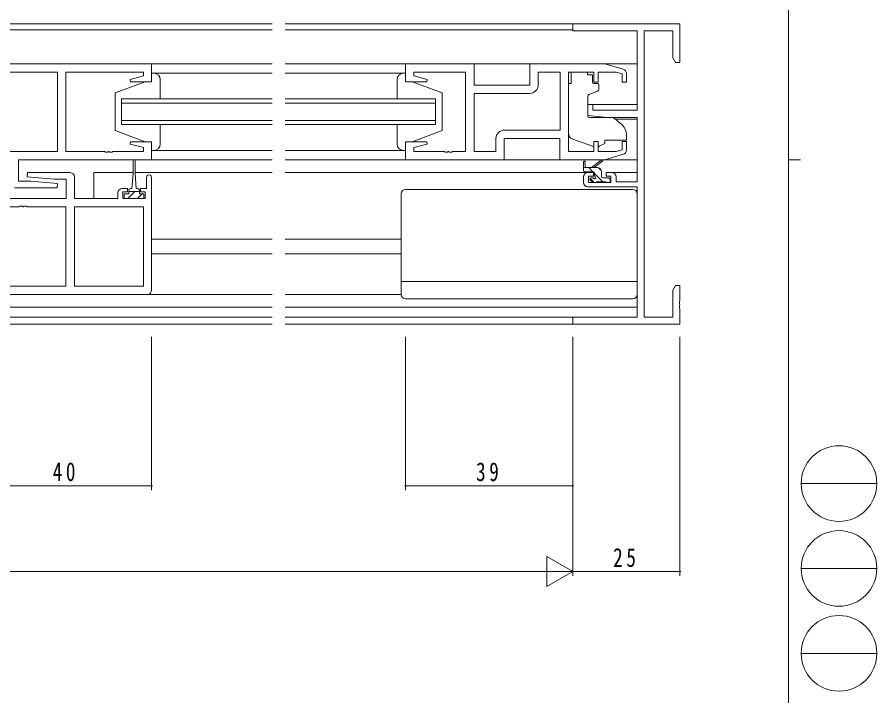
# Model space of a CAD drawing. Units: millimetres on the paper. Extents: x -397 to 397, y -282 to 282.
# Drawn here: x 196.1 to 396.7, y -108.2 to 50 of the extents above; entities that cross this region are included whole.
import ezdxf

# ---------------------------------------------------------------- set-up
doc = ezdxf.new("R2010")
doc.units = ezdxf.units.MM
for name, color, linetype, lineweight in [('0-1_YKK_ZWAK', 7, 'Continuous', 18), ('0-3_YKK_11', 7, 'Continuous', 18), ('0-4_YKK_12', 2, 'Continuous', 18), ('0-5_YKK_13', 4, 'Continuous', 18), ('0-7_YKK_D', 6, 'Continuous', 18)]:
    doc.layers.add(name, color=color, linetype=linetype, lineweight=lineweight)
doc.styles.add('ＭＳ ゴシック', font='')
doc.styles.get('ＭＳ ゴシック').set_extended_font_data('MS Gothic')

msp = doc.modelspace()

# ---------------------------------------------------------------- linework, layer by layer
at = {"layer": '0-1_YKK_ZWAK'}
for p, q in [((376.092, 279.3), (376.092, -245.7)), ((376.092, 16.8), (378.892, 16.8)), ((379.068, -58.716), (396.708, -58.716)), ((379.068, -78.512), (396.708, -78.512)), ((379.068, -98.308), (396.708, -98.308))]:
    msp.add_line(p, q, dxfattribs=at)
for centre in [(387.888, -58.716), (387.888, -78.512), (387.888, -98.308)]:
    msp.add_circle(centre, 8.82, dxfattribs=at)
at = {"layer": '0-3_YKK_11'}
for p, q in [((325.769, 48.484), (350.769, 48.484)), ((325.769, 46.854), (325.769, 48.484)), ((350.769, 48.484), (350.769, 39.484)), ((340.769, 46.854), (325.769, 46.854)), ((340.769, 28.384), (340.769, 46.854)), ((349.139, 46.854), (342.399, 46.854)), ((342.399, 46.854), (342.399, -19.886)), ((349.139, 40.576), (349.139, 46.854)), ((349.769, 39.484), (349.139, 40.576)), ((188.519, 39.184), (227.519, 39.184)), ((227.519, 39.184), (227.519, 34.984)), ((286.769, 39.184), (286.769, 34.984)), ((302.769, 39.184), (286.769, 39.184)), ((302.769, 34.184), (302.769, 39.184)), ((315.769, 39.184), (315.769, 34.184)), ((333.269, 39.184), (315.769, 39.184)), ((337.556, 37.898), (333.269, 39.184)), ((350.769, 39.484), (349.769, 39.484)), ((189.449, 37.254), (205.519, 37.254)), ((205.519, 37.254), (205.519, 18.714)), ((207.519, 37.254), (207.519, 18.714)), ((225.589, 37.254), (207.519, 37.254)), ((222.489, 35.507), (225.589, 36.337)), ((225.589, 36.337), (225.589, 37.254)), ((288.699, 37.254), (300.769, 37.254)), ((288.699, 36.337), (288.699, 37.254)), ((291.798, 35.507), (288.699, 36.337)), ((300.769, 37.254), (300.769, 18.714)), ((317.699, 37.254), (317.699, 34.254)), ((322.839, 37.254), (317.699, 37.254)), ((322.839, 23.714), (322.839, 37.254)), ((322.839, 23.714), (322.839, 37.254)), ((324.769, 37.254), (330.669, 37.254)), ((324.769, 18.714), (324.769, 37.254)), ((330.669, 37.254), (330.669, 34.884)), ((331.669, 37.254), (335.874, 37.254)), ((331.669, 34.884), (331.669, 37.254)), ((335.874, 37.254), (337.269, 36.836)), ((337.269, 36.836), (337.269, 34.884)), ((338.269, 34.884), (338.269, 36.94)), ((222.558, 34.984), (222.489, 35.507)), ((227.519, 34.984), (222.558, 34.984)), ((286.769, 34.984), (291.729, 34.984)), ((291.729, 34.984), (291.798, 35.507)), ((315.769, 34.184), (302.769, 34.184)), ((330.669, 34.884), (331.669, 34.884)), ((337.269, 34.884), (338.269, 34.884)), ((302.769, 32.254), (302.769, 18.714)), ((315.699, 32.254), (302.769, 32.254)), ((329.269, 29.684), (330.469, 29.684)), ((329.269, 27.078), (329.269, 29.684)), ((330.469, 29.684), (330.469, 28.384)), ((330.469, 28.384), (340.769, 28.384)), ((333.769, 26.684), (329.269, 27.078)), ((340.769, 26.684), (333.769, 26.684)), ((340.769, 11.684), (340.769, 26.684)), ((309.839, 23.714), (322.839, 23.714)), ((222.489, 20.462), (222.558, 20.984)), ((225.589, 19.632), (222.489, 20.462)), ((222.558, 20.984), (227.519, 20.984)), ((227.519, 20.984), (227.519, 16.784)), ((286.769, 20.984), (286.769, 16.784)), ((291.729, 20.984), (286.769, 20.984)), ((288.699, 19.632), (291.798, 20.462)), ((291.798, 20.462), (291.729, 20.984)), ((307.839, 18.714), (307.839, 21.714)), ((309.769, 21.784), (322.769, 21.784)), ((309.769, 16.784), (309.769, 21.784)), ((322.769, 21.784), (322.769, 16.784)), ((330.669, 21.084), (330.669, 18.714)), ((331.669, 21.084), (330.669, 21.084)), ((331.669, 18.714), (331.669, 21.084)), ((337.269, 21.084), (337.269, 19.133)), ((338.269, 21.084), (337.269, 21.084)), ((338.269, 19.028), (338.269, 21.084)), ((205.519, 18.714), (189.449, 18.714)), ((207.519, 18.714), (216.56, 18.714)), ((216.56, 18.714), (216.744, 18.594)), ((216.744, 18.594), (217.294, 18.594)), ((217.294, 18.594), (217.477, 18.714)), ((217.477, 18.714), (217.56, 18.714)), ((217.56, 18.714), (217.744, 18.594)), ((217.744, 18.594), (218.294, 18.594)), ((218.294, 18.594), (218.477, 18.714)), ((218.477, 18.714), (225.589, 18.714)), ((225.589, 18.714), (225.589, 19.632)), ((288.699, 18.714), (288.699, 19.632)), ((295.81, 18.714), (288.699, 18.714)), ((295.994, 18.594), (295.81, 18.714)), ((296.544, 18.594), (295.994, 18.594)), ((296.727, 18.714), (296.544, 18.594)), ((296.81, 18.714), (296.727, 18.714)), ((296.994, 18.594), (296.81, 18.714)), ((297.544, 18.594), (296.994, 18.594)), ((297.727, 18.714), (297.544, 18.594)), ((300.769, 18.714), (297.727, 18.714)), ((302.769, 18.714), (307.839, 18.714)), ((330.669, 18.714), (324.769, 18.714)), ((335.874, 18.714), (331.669, 18.714)), ((333.269, 16.784), (337.556, 18.071)), ((337.269, 19.133), (335.874, 18.714)), ((196.449, 16.784), (196.449, 11.784)), ((227.519, 16.784), (196.449, 16.784)), ((286.769, 16.784), (309.769, 16.784)), ((322.769, 16.784), (333.269, 16.784)), ((198.499, 12.828), (198.54, 13.784)), ((204.712, 12.284), (198.499, 12.828)), ((198.54, 13.784), (208.519, 13.784)), ((207.589, 12.284), (204.712, 12.284)), ((207.589, 7.784), (207.589, 12.284)), ((209.519, 12.784), (209.519, 7.784)), ((226.319, 10.084), (226.319, 12.684)), ((227.519, 12.684), (227.519, -13.616)), ((328.269, 11.484), (328.269, 12.784)), ((329.269, 13.784), (330.569, 13.784)), ((329.469, 12.984), (329.469, 11.484)), ((330.569, 12.984), (329.469, 12.984)), ((330.569, 13.784), (330.569, 12.984)), ((333.569, 13.784), (334.869, 13.784)), ((333.569, 12.984), (333.569, 13.784)), ((334.669, 12.984), (333.569, 12.984)), ((334.669, 11.484), (334.669, 12.984)), ((335.869, 12.784), (335.869, 11.684)), ((205.497, 10.284), (195.519, 10.284)), ((196.449, 11.784), (199.325, 11.784)), ((199.325, 11.784), (205.539, 11.241)), ((205.539, 11.241), (205.497, 10.284)), ((220.619, 10.084), (221.919, 10.084)), ((221.919, 10.084), (221.919, 9.284)), ((224.919, 10.084), (226.319, 10.084)), ((224.919, 9.284), (224.919, 10.084)), ((340.769, 10.484), (329.269, 10.484)), ((329.469, 11.484), (334.669, 11.484)), ((335.869, 11.684), (340.769, 11.684)), ((340.769, -19.886), (340.769, 10.484)), ((219.619, 7.784), (219.619, 9.084)), ((220.819, 9.284), (220.819, 7.784)), ((221.919, 9.284), (220.819, 9.284)), ((226.019, 9.284), (224.919, 9.284)), ((226.019, 7.784), (226.019, 9.284)), ((187.519, 7.784), (207.589, 7.784)), ((209.519, 7.784), (219.619, 7.784)), ((220.819, 7.784), (226.019, 7.784)), ((196.56, 5.854), (189.449, 5.854)), ((196.744, 5.974), (196.56, 5.854)), ((197.294, 5.974), (196.744, 5.974)), ((197.477, 5.854), (197.294, 5.974)), ((197.56, 5.854), (197.477, 5.854)), ((197.744, 5.974), (197.56, 5.854)), ((198.294, 5.974), (197.744, 5.974)), ((198.477, 5.854), (198.294, 5.974)), ((207.519, 5.854), (198.477, 5.854)), ((207.519, -12.686), (207.519, 5.854)), ((209.519, -12.686), (209.519, 5.854)), ((209.519, 5.854), (225.589, 5.854)), ((209.519, -12.686), (209.519, 5.854)), ((225.589, 5.854), (225.589, -12.686)), ((189.449, -12.686), (207.519, -12.686)), ((225.589, -12.686), (209.519, -12.686)), ((349.139, -13.607), (349.769, -12.516)), ((349.139, -19.886), (349.139, -13.607)), ((349.769, -12.516), (350.769, -12.516)), ((350.769, -12.516), (350.769, -16.057)), ((226.519, -14.616), (187.519, -14.616)), ((350.769, -16.057), (350.649, -16.241)), ((350.649, -16.241), (350.649, -16.791)), ((350.649, -16.791), (350.769, -16.974)), ((350.769, -17.057), (350.649, -17.241)), ((350.649, -17.241), (350.649, -17.791)), ((350.649, -17.791), (350.769, -17.974)), ((350.769, -16.974), (350.769, -17.057)), ((350.769, -17.974), (350.769, -21.516)), ((325.769, -19.886), (340.769, -19.886)), ((325.769, -21.516), (325.769, -19.886)), ((342.399, -19.886), (349.139, -19.886)), ((350.769, -21.516), (325.769, -21.516))]:
    msp.add_line(p, q, dxfattribs=at)
for centre, radius, start, end in [((337.269, 36.94), 1, 359.99996, 73.30074), ((315.699, 34.254), 2, 270.00001, 359.99999), ((309.839, 21.714), 2, 90.00001, 179.99999), ((337.269, 19.028), 1, 286.69926, 0.00004), ((208.519, 12.784), 1, 0.00001, 89.99999), ((226.919, 12.684), 0.6, 359.99999, 180.00001), ((329.269, 12.784), 1, 90.00001, 179.99999), ((334.869, 12.784), 1, 0.00001, 89.99999), ((220.619, 9.084), 1, 90.00001, 179.99999), ((329.269, 11.484), 1, 180.00001, 269.99999), ((226.519, -13.616), 1, 270.00001, 359.99999)]:
    msp.add_arc(centre, radius, start, end, dxfattribs=at)
at = {"layer": '0-4_YKK_12'}
for p, q in [((159.394, 48.484), (255.644, 48.484)), ((258.644, 48.484), (326.069, 48.484)), ((255.644, 47.084), (159.394, 47.084)), ((325.777, 47.084), (258.644, 47.084)), ((255.644, 39.184), (227.019, 39.184)), ((287.269, 39.184), (258.644, 39.184)), ((340.769, 39.184), (302.269, 39.184)), ((220.519, 30.984), (220.519, 24.984)), ((255.644, 30.984), (220.519, 30.984)), ((293.769, 30.984), (258.644, 30.984)), ((293.769, 24.984), (293.769, 30.984)), ((220.519, 29.984), (255.644, 29.984)), ((258.644, 29.984), (293.769, 29.984)), ((340.769, 29.684), (329.269, 29.684)), ((340.769, 26.284), (335.646, 26.284)), ((255.644, 25.984), (220.519, 25.984)), ((220.519, 24.984), (255.644, 24.984)), ((293.769, 25.984), (258.644, 25.984)), ((258.644, 24.984), (293.769, 24.984)), ((227.019, 16.784), (255.644, 16.784)), ((287.269, 16.784), (258.644, 16.784)), ((214.019, 13.784), (214.019, 7.784)), ((223.169, 13.784), (214.019, 13.784)), ((255.644, 13.784), (223.669, 13.784)), ((329.269, 13.784), (258.644, 13.784)), ((340.769, 13.784), (334.869, 13.784)), ((255.644, -1.716), (227.519, -1.716)), ((285.769, -1.716), (258.644, -1.716)), ((255.644, -5.116), (227.519, -5.116)), ((285.769, -5.116), (258.644, -5.116)), ((159.394, -17.616), (255.644, -17.616)), ((258.644, -17.616), (340.769, -17.616)), ((255.644, -19.886), (159.394, -19.886)), ((326.069, -19.886), (258.644, -19.886)), ((159.394, -21.516), (255.644, -21.516)), ((258.644, -21.516), (326.069, -21.516))]:
    msp.add_line(p, q, dxfattribs=at)
at = {"layer": '0-5_YKK_13'}
for p, q in [((227.519, 36.985), (255.644, 36.985)), ((227.519, 36.984), (227.519, 34.984)), ((228.019, 36.984), (227.519, 36.984)), ((227.519, 36.984), (227.519, 34.984)), ((228.019, 36.984), (227.519, 36.984)), ((258.644, 36.984), (286.769, 36.983)), ((286.269, 36.984), (286.769, 36.984)), ((286.769, 36.984), (286.769, 34.984)), ((325.369, 37.254), (325.369, 36.584)), ((329.169, 37.254), (325.369, 37.254)), ((325.369, 35.584), (325.369, 36.584)), ((329.169, 37.254), (329.169, 36.584)), ((329.169, 36.584), (330.339, 36.584)), ((330.339, 35.584), (330.339, 36.584)), ((226.019, 34.984), (219.019, 32.384)), ((226.019, 34.984), (219.019, 32.384)), ((227.519, 34.984), (226.019, 34.984)), ((227.519, 34.984), (226.019, 34.984)), ((229.519, 30.984), (229.519, 35.484)), ((229.519, 31.384), (229.519, 35.484)), ((284.769, 30.984), (284.769, 35.484)), ((286.769, 34.984), (288.269, 34.984)), ((288.269, 34.984), (295.269, 32.384)), ((324.769, 23.029), (324.769, 34.584)), ((325.369, 34.584), (324.769, 34.584)), ((325.369, 34.584), (325.369, 35.584)), ((330.339, 35.584), (330.339, 34.884)), ((330.639, 34.584), (331.569, 34.584)), ((331.869, 34.284), (331.869, 33.234)), ((219.019, 32.384), (219.019, 23.584)), ((219.019, 32.384), (219.019, 23.584)), ((295.269, 32.384), (295.269, 23.584)), ((331.54, 32.765), (329.539, 32.036)), ((329.269, 31.588), (329.269, 26.982)), ((329.486, 26.682), (334.872, 26.635)), ((335.506, 26.402), (337.197, 24.982)), ((229.519, 20.484), (229.519, 24.984)), ((229.519, 20.484), (229.519, 24.584)), ((284.769, 20.484), (284.769, 24.984)), ((226.019, 20.984), (219.019, 23.584)), ((226.019, 20.984), (219.019, 23.584)), ((288.269, 20.984), (295.269, 23.584)), ((338.269, 22.684), (338.269, 21.384)), ((226.019, 20.984), (227.519, 20.984)), ((226.019, 20.984), (227.519, 20.984)), ((227.519, 20.984), (227.519, 18.984)), ((227.519, 20.984), (227.519, 18.984)), ((286.769, 20.984), (286.769, 18.984)), ((288.269, 20.984), (286.769, 20.984)), ((330.397, 19.944), (325.759, 21.618)), ((331.962, 19.978), (333.269, 20.587)), ((333.269, 21.384), (333.269, 21.084)), ((338.269, 21.384), (333.269, 21.384)), ((333.269, 21.084), (333.269, 20.587)), ((227.519, 18.984), (228.019, 18.984)), ((227.519, 18.983), (255.644, 18.984)), ((227.519, 18.984), (228.019, 18.984)), ((286.769, 18.984), (258.644, 18.984)), ((286.769, 18.984), (286.269, 18.984)), ((223.169, 13.584), (223.169, 16.534)), ((223.669, 16.534), (223.669, 13.584)), ((323.269, 16.784), (309.269, 16.784)), ((328.269, 14.284), (328.269, 16.284)), ((328.569, 16.111), (328.767, 14.984)), ((330.169, 14.984), (332.387, 16.667)), ((330.769, 14.984), (332.588, 16.385)), ((333.195, 16.784), (340.769, 16.784)), ((331.469, 14.984), (328.269, 14.984)), ((330.486, 13.984), (329.486, 14.984)), ((332.418, 14.297), (331.781, 14.934)), ((223.169, 13.584), (222.919, 10.084)), ((223.669, 13.584), (223.919, 10.084)), ((330.569, 13.984), (328.569, 13.984)), ((330.741, 11.484), (329.803, 12.423)), ((330.357, 11.572), (329.857, 12.072)), ((330.069, 12.584), (330.408, 12.584)), ((330.869, 13.045), (330.869, 13.684)), ((332.786, 11.684), (330.869, 13.602)), ((332.469, 12.884), (332.469, 13.984)), ((332.769, 12.584), (334.169, 12.584)), ((334.469, 12.247), (334.131, 12.584)), ((334.469, 12.284), (334.469, 11.784)), ((222.919, 10.084), (222.569, 10.084)), ((224.269, 10.084), (223.919, 10.084)), ((331.169, 11.484), (330.569, 11.484)), ((333.469, 11.684), (331.369, 11.684)), ((334.169, 11.484), (333.669, 11.484)), ((221.119, 8.884), (222.169, 8.884)), ((221.119, 7.784), (221.119, 8.884)), ((222.169, 9.684), (222.169, 8.884)), ((222.169, 9.384), (224.669, 9.384)), ((225.337, 8.884), (224.237, 7.784)), ((224.669, 8.884), (224.669, 9.684)), ((224.669, 8.884), (225.719, 8.884)), ((225.719, 8.884), (225.719, 7.784)), ((285.769, -14.616), (285.769, 8.884)), ((339.769, 9.884), (286.769, 9.884)), ((340.769, -14.616), (340.769, 8.884)), ((225.719, 7.784), (221.119, 7.784)), ((340.769, -11.576), (285.769, -11.576)), ((255.644, -14.616), (226.519, -14.616)), ((285.769, -14.616), (258.644, -14.616)), ((339.769, -15.616), (286.769, -15.616))]:
    msp.add_line(p, q, dxfattribs=at)
msp.add_lwpolyline([(223.592, 9.384), (223.419, 9.211), (221.992, 7.784)], dxfattribs=at)
for centre, radius, start, end in [((228.019, 35.484), 1.5, 0, 90), ((228.019, 35.484), 1.5, 0, 90), ((286.269, 35.484), 1.5, 90, 180), ((330.639, 34.884), 0.3, 180, 270), ((331.569, 34.284), 0.3, 0, 90), ((331.369, 33.234), 0.5, 290, 0), ((329.769, 31.588), 0.5, 110, 180), ((329.569, 26.982), 0.3, 180, 269.5), ((334.863, 25.635), 1, 50, 89.5), ((335.269, 22.684), 3, 0, 50), ((326.269, 23.029), 1.5, 180, 250.14674), ((228.019, 20.484), 1.5, 270, 0), ((228.019, 20.484), 1.5, 270, 0), ((286.269, 20.484), 1.5, 180, 270), ((330.736, 20.884), 1, 250.14674, 266.11316), ((331.54, 20.884), 1, 277.40692, 295), ((223.419, 16.534), 0.25, 0, 180), ((328.469, 16.284), 0.2, 300, 180), ((332.569, 16.584), 0.2, 275.58289, 155.58289), ((328.569, 14.284), 0.3, 180, 270), ((331.469, 13.984), 1, 0, 90), ((330.069, 12.284), 0.3, 90, 225), ((330.408, 12.284), 0.3, 33.05573, 90), ((330.569, 13.684), 0.3, 0, 90), ((330.869, 12.584), 0.25, 213.05573, 56.94427), ((331.169, 13.045), 0.3, 180, 236.94427), ((332.769, 12.884), 0.3, 180, 270), ((334.169, 12.284), 0.3, 0, 90), ((222.569, 9.684), 0.4, 90, 180), ((224.269, 9.684), 0.4, 0, 90), ((330.569, 11.784), 0.3, 225, 270), ((331.169, 11.684), 0.2, 270, 0), ((333.669, 11.684), 0.2, 180, 270), ((334.169, 11.784), 0.3, 270, 0), ((286.769, 8.884), 1, 90, 180), ((339.769, 8.884), 1, 0, 90), ((286.769, -14.616), 1, 180, 270), ((339.769, -14.616), 1, 270, 0)]:
    msp.add_arc(centre, radius, start, end, dxfattribs=at)
at = {"layer": '0-7_YKK_D'}
for p, q in [((227.519, -24.516), (227.519, -60.216)), ((286.769, -24.516), (286.769, -60.216)), ((325.769, -24.516), (325.769, -80.216)), ((325.769, -24.516), (325.769, -60.216)), ((325.769, -24.516), (325.769, -80.216)), ((350.769, -24.516), (350.769, -80.216)), ((187.519, -59.216), (227.519, -59.216)), ((325.769, -59.216), (286.769, -59.216)), ((319.706, -75.716), (319.706, -82.716)), ((325.769, -79.216), (319.706, -75.716)), ((-167.231, -79.216), (318.769, -79.216)), ((325.769, -79.216), (313.644, -79.216)), ((325.769, -79.216), (319.706, -82.716)), ((325.769, -79.216), (350.769, -79.216))]:
    msp.add_line(p, q, dxfattribs=at)
for centre, start, end in [((227.519, -59.216), 0, 180), ((227.519, -59.216), 180, 0), ((286.769, -59.216), 0, 180), ((286.769, -59.216), 180, 0), ((325.769, -59.216), 0, 180), ((325.769, -59.216), 180, 0), ((350.769, -79.216), 0, 180), ((350.769, -79.216), 180, 0)]:
    msp.add_arc(centre, 0.106, start, end, dxfattribs=at)

# ---------------------------------------------------------------- texts
at = {"layer": '0-7_YKK_D', "color": 7, "char_height": 4.399, "attachment_point": 7, "style": 'ＭＳ ゴシック'}
for s, insert in [('\\T1.37;\\W0.75;40', (204.424, -58.216)), ('\\T1.37;\\W0.75;39', (303.199, -58.216)), ('\\T1.37;\\W0.75;25', (335.186, -78.216))]:
    msp.add_mtext(s, dxfattribs=dict(at, insert=insert))

doc.saveas('drawing.dxf')
